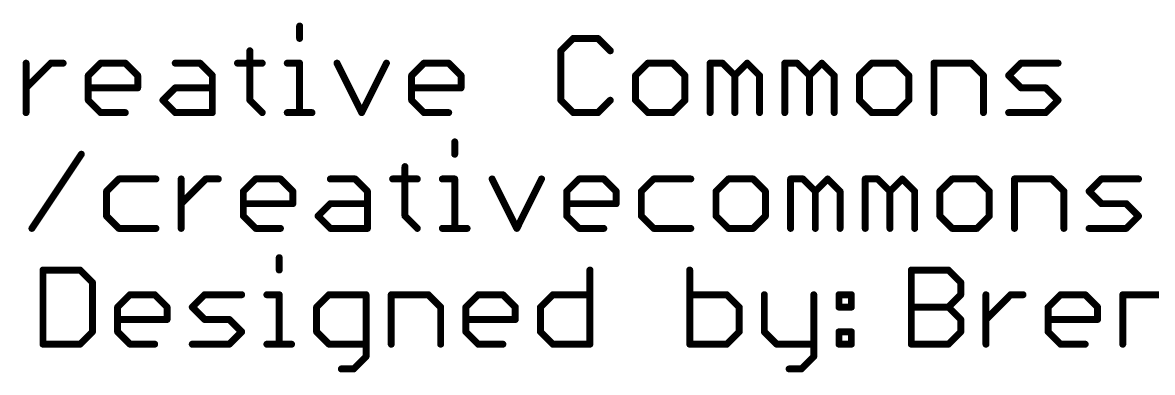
# Model space of a CAD drawing. Extents: x -44 to 63, y -10 to 34.
# Drawn here: x -12.31 to 12.48, y -10.32 to -2.65 of the extents above; entities that cross this region are included whole.
import ezdxf

# ---------------------------------------------------------------- set-up
doc = ezdxf.new("R2010")
doc.units = 0
doc.layers.add('51', color=53, linetype='CONTINUOUS')

msp = doc.modelspace()

# ---------------------------------------------------------------- linework, layer by layer
at = {"layer": '51', "const_width": 0.1524}
for points in [[(-6.2318, -2.7246), (-6.2318, -2.9958)], [(-0.2289, -2.9958), (-0.5, -3.267)], [(0.3135, -2.9958), (-0.2289, -2.9958)], [(0.5846, -3.267), (0.3135, -2.9958)], [(-7.3232, -3.267), (-7.3232, -4.3516)], [(-0.5, -3.267), (-0.5, -4.3516)], [(-12.233, -4.6228), (-12.233, -3.5381)], [(-12.233, -4.0805), (-11.6906, -3.5381)], [(-11.6906, -3.5381), (-11.4195, -3.5381)], [(-10.8687, -3.8093), (-10.5975, -3.5381)], [(-10.5975, -3.5381), (-10.0552, -3.5381)], [(-10.0552, -3.5381), (-9.784, -3.8093)], [(-8.9604, -3.5381), (-8.418, -3.5381)], [(-8.418, -3.5381), (-8.1469, -3.8093)], [(-7.5944, -3.5381), (-7.052, -3.5381)], [(-6.5029, -3.5381), (-6.2318, -3.5381)], [(-6.2318, -3.5381), (-6.2318, -4.6228)], [(-5.4115, -3.5381), (-4.8692, -4.6228)], [(-4.8692, -4.6228), (-4.3268, -3.5381)], [(-3.7743, -3.8093), (-3.5032, -3.5381)], [(-3.5032, -3.5381), (-2.9608, -3.5381)], [(-2.9608, -3.5381), (-2.6897, -3.8093)], [(1.4083, -3.5381), (1.1371, -3.8093)], [(1.9506, -3.5381), (1.4083, -3.5381)], [(2.2218, -3.8093), (1.9506, -3.5381)], [(2.7743, -4.6228), (2.7743, -3.5381)], [(2.7743, -3.5381), (3.0455, -3.5381)], [(3.0455, -3.5381), (3.3166, -3.8093)], [(3.3166, -3.8093), (3.5878, -3.5381)], [(3.5878, -3.5381), (3.859, -3.8093)], [(4.4115, -4.6228), (4.4115, -3.5381)], [(4.4115, -3.5381), (4.6826, -3.5381)], [(4.6826, -3.5381), (4.9538, -3.8093)], [(4.9538, -3.8093), (5.2249, -3.5381)], [(5.2249, -3.5381), (5.4961, -3.8093)], [(6.3198, -3.5381), (6.0486, -3.8093)], [(6.8621, -3.5381), (6.3198, -3.5381)], [(7.1333, -3.8093), (6.8621, -3.5381)], [(7.6858, -4.6228), (7.6858, -3.5381)], [(7.6858, -3.5381), (8.4993, -3.5381)], [(8.4993, -3.5381), (8.7704, -3.8093)], [(9.3229, -3.8093), (9.5941, -3.5381)], [(9.5941, -3.5381), (10.4076, -3.5381)], [(-10.8687, -4.3516), (-10.8687, -3.8093)], [(-9.784, -3.8093), (-9.784, -4.0805)], [(-8.1469, -3.8093), (-8.1469, -4.6228)], [(-3.7743, -4.3516), (-3.7743, -3.8093)], [(-2.6897, -3.8093), (-2.6897, -4.0805)], [(1.1371, -3.8093), (1.1371, -4.3516)], [(2.2218, -4.3516), (2.2218, -3.8093)], [(3.3166, -3.8093), (3.3166, -4.6228)], [(3.859, -3.8093), (3.859, -4.6228)], [(4.9538, -3.8093), (4.9538, -4.6228)], [(5.4961, -3.8093), (5.4961, -4.6228)], [(6.0486, -3.8093), (6.0486, -4.3516)], [(7.1333, -4.3516), (7.1333, -3.8093)], [(8.7704, -3.8093), (8.7704, -4.6228)], [(9.5941, -4.0805), (9.3229, -3.8093)], [(-9.784, -4.0805), (-10.8687, -4.0805)], [(-9.2315, -4.3516), (-8.9604, -4.0805)], [(-8.9604, -4.0805), (-8.1469, -4.0805)], [(-2.6897, -4.0805), (-3.7743, -4.0805)], [(10.1364, -4.0805), (9.5941, -4.0805)], [(10.4076, -4.3516), (10.1364, -4.0805)], [(-10.5975, -4.6228), (-10.8687, -4.3516)], [(-8.9604, -4.6228), (-9.2315, -4.3516)], [(-7.3232, -4.3516), (-7.052, -4.6228)], [(-3.5032, -4.6228), (-3.7743, -4.3516)], [(-0.5, -4.3516), (-0.2289, -4.6228)], [(0.3135, -4.6228), (0.5846, -4.3516)], [(1.1371, -4.3516), (1.4083, -4.6228)], [(1.9506, -4.6228), (2.2218, -4.3516)], [(6.0486, -4.3516), (6.3198, -4.6228)], [(6.8621, -4.6228), (7.1333, -4.3516)], [(10.1364, -4.6228), (10.4076, -4.3516)], [(-10.0552, -4.6228), (-10.5975, -4.6228)], [(-8.1469, -4.6228), (-8.9604, -4.6228)], [(-6.5029, -4.6228), (-5.9606, -4.6228)], [(-2.9608, -4.6228), (-3.5032, -4.6228)], [(-0.2289, -4.6228), (0.3135, -4.6228)], [(1.4083, -4.6228), (1.9506, -4.6228)], [(6.3198, -4.6228), (6.8621, -4.6228)], [(9.3229, -4.6228), (10.1364, -4.6228)], [(-2.829, -5.2646), (-2.829, -5.5358)], [(-12.1046, -7.1628), (-11.0199, -5.5358)], [(-3.9205, -5.807), (-3.9205, -6.8916)], [(-10.1962, -6.0781), (-10.4674, -6.3493)], [(-9.3827, -6.0781), (-10.1962, -6.0781)], [(-8.8303, -7.1628), (-8.8303, -6.0781)], [(-8.8303, -6.6205), (-8.2879, -6.0781)], [(-8.2879, -6.0781), (-8.0168, -6.0781)], [(-7.466, -6.3493), (-7.1948, -6.0781)], [(-7.1948, -6.0781), (-6.6525, -6.0781)], [(-6.6525, -6.0781), (-6.3813, -6.3493)], [(-5.5576, -6.0781), (-5.0153, -6.0781)], [(-5.0153, -6.0781), (-4.7441, -6.3493)], [(-4.1916, -6.0781), (-3.6493, -6.0781)], [(-3.1002, -6.0781), (-2.829, -6.0781)], [(-2.829, -6.0781), (-2.829, -7.1628)], [(-2.0088, -6.0781), (-1.4664, -7.1628)], [(-1.4664, -7.1628), (-0.9241, -6.0781)], [(-0.3716, -6.3493), (-0.1005, -6.0781)], [(-0.1005, -6.0781), (0.4419, -6.0781)], [(0.4419, -6.0781), (0.713, -6.3493)], [(1.5367, -6.0781), (1.2655, -6.3493)], [(2.3502, -6.0781), (1.5367, -6.0781)], [(3.1739, -6.0781), (2.9027, -6.3493)], [(3.7162, -6.0781), (3.1739, -6.0781)], [(3.9874, -6.3493), (3.7162, -6.0781)], [(4.5399, -7.1628), (4.5399, -6.0781)], [(4.5399, -6.0781), (4.811, -6.0781)], [(4.811, -6.0781), (5.0822, -6.3493)], [(5.0822, -6.3493), (5.3533, -6.0781)], [(5.3533, -6.0781), (5.6245, -6.3493)], [(6.177, -7.1628), (6.177, -6.0781)], [(6.177, -6.0781), (6.4482, -6.0781)], [(6.4482, -6.0781), (6.7193, -6.3493)], [(6.7193, -6.3493), (6.9905, -6.0781)], [(6.9905, -6.0781), (7.2617, -6.3493)], [(8.0853, -6.0781), (7.8142, -6.3493)], [(8.6277, -6.0781), (8.0853, -6.0781)], [(8.8988, -6.3493), (8.6277, -6.0781)], [(9.4513, -7.1628), (9.4513, -6.0781)], [(9.4513, -6.0781), (10.2648, -6.0781)], [(10.2648, -6.0781), (10.536, -6.3493)], [(11.0885, -6.3493), (11.3596, -6.0781)], [(11.3596, -6.0781), (12.1731, -6.0781)], [(-10.4674, -6.3493), (-10.4674, -6.8916)], [(-7.466, -6.8916), (-7.466, -6.3493)], [(-6.3813, -6.3493), (-6.3813, -6.6205)], [(-4.7441, -6.3493), (-4.7441, -7.1628)], [(-0.3716, -6.8916), (-0.3716, -6.3493)], [(0.713, -6.3493), (0.713, -6.6205)], [(1.2655, -6.3493), (1.2655, -6.8916)], [(2.9027, -6.3493), (2.9027, -6.8916)], [(3.9874, -6.8916), (3.9874, -6.3493)], [(5.0822, -6.3493), (5.0822, -7.1628)], [(5.6245, -6.3493), (5.6245, -7.1628)], [(6.7193, -6.3493), (6.7193, -7.1628)], [(7.2617, -6.3493), (7.2617, -7.1628)], [(7.8142, -6.3493), (7.8142, -6.8916)], [(8.8988, -6.8916), (8.8988, -6.3493)], [(10.536, -6.3493), (10.536, -7.1628)], [(11.3596, -6.6205), (11.0885, -6.3493)], [(-6.3813, -6.6205), (-7.466, -6.6205)], [(-5.8288, -6.8916), (-5.5576, -6.6205)], [(-5.5576, -6.6205), (-4.7441, -6.6205)], [(0.713, -6.6205), (-0.3716, -6.6205)], [(11.902, -6.6205), (11.3596, -6.6205)], [(12.1731, -6.8916), (11.902, -6.6205)], [(-10.4674, -6.8916), (-10.1962, -7.1628)], [(-7.1948, -7.1628), (-7.466, -6.8916)], [(-5.5576, -7.1628), (-5.8288, -6.8916)], [(-3.9205, -6.8916), (-3.6493, -7.1628)], [(-0.1005, -7.1628), (-0.3716, -6.8916)], [(1.2655, -6.8916), (1.5367, -7.1628)], [(2.9027, -6.8916), (3.1739, -7.1628)], [(3.7162, -7.1628), (3.9874, -6.8916)], [(7.8142, -6.8916), (8.0853, -7.1628)], [(8.6277, -7.1628), (8.8988, -6.8916)], [(11.902, -7.1628), (12.1731, -6.8916)], [(-10.1962, -7.1628), (-9.3827, -7.1628)], [(-6.6525, -7.1628), (-7.1948, -7.1628)], [(-4.7441, -7.1628), (-5.5576, -7.1628)], [(-3.1002, -7.1628), (-2.5579, -7.1628)], [(0.4419, -7.1628), (-0.1005, -7.1628)], [(1.5367, -7.1628), (2.3502, -7.1628)], [(3.1739, -7.1628), (3.7162, -7.1628)], [(8.0853, -7.1628), (8.6277, -7.1628)], [(11.0885, -7.1628), (11.902, -7.1628)], [(-6.6792, -7.8046), (-6.6792, -8.0758)], [(-11.8618, -8.0758), (-11.8618, -9.7028)], [(-11.0483, -8.0758), (-11.8618, -8.0758)], [(-10.7771, -8.347), (-11.0483, -8.0758)], [(0.1372, -8.0758), (0.1372, -9.7028)], [(2.3269, -8.0758), (2.3269, -9.7028)], [(7.1882, -9.7028), (7.1882, -8.0758)], [(7.1882, -8.0758), (8.0017, -8.0758)], [(8.0017, -8.0758), (8.2729, -8.347)], [(-10.7771, -9.4316), (-10.7771, -8.347)], [(8.2729, -8.347), (8.2729, -8.6181)], [(-10.2246, -8.8893), (-9.9535, -8.6181)], [(-9.9535, -8.6181), (-9.4112, -8.6181)], [(-9.4112, -8.6181), (-9.14, -8.8893)], [(-8.5875, -8.8893), (-8.3163, -8.6181)], [(-8.3163, -8.6181), (-7.5028, -8.6181)], [(-6.9503, -8.6181), (-6.6792, -8.6181)], [(-6.6792, -8.6181), (-6.6792, -9.7028)], [(-5.5877, -8.6181), (-5.8589, -8.8893)], [(-4.7742, -8.6181), (-5.5877, -8.6181)], [(-4.7742, -9.974), (-4.7742, -8.6181)], [(-4.2217, -9.7028), (-4.2217, -8.6181)], [(-4.2217, -8.6181), (-3.4082, -8.6181)], [(-3.4082, -8.6181), (-3.1371, -8.8893)], [(-2.5846, -8.8893), (-2.3134, -8.6181)], [(-2.3134, -8.6181), (-1.7711, -8.6181)], [(-1.7711, -8.6181), (-1.4999, -8.8893)], [(-0.9474, -8.8893), (-0.6763, -8.6181)], [(-0.6763, -8.6181), (0.1372, -8.6181)], [(3.1404, -8.6181), (2.3269, -8.6181)], [(3.4115, -8.8893), (3.1404, -8.6181)], [(3.964, -8.6181), (3.964, -9.4316)], [(5.0487, -8.6181), (5.0487, -9.974)], [(5.6012, -8.6181), (5.8724, -8.6181)], [(5.6012, -8.8893), (5.6012, -8.6181)], [(5.8724, -8.6181), (5.8724, -8.8893)], [(8.2729, -8.6181), (8.0017, -8.8893)], [(8.8254, -9.7028), (8.8254, -8.6181)], [(8.8254, -9.1605), (9.3677, -8.6181)], [(9.3677, -8.6181), (9.6388, -8.6181)], [(10.1897, -8.8893), (10.4608, -8.6181)], [(10.4608, -8.6181), (11.0031, -8.6181)], [(11.0031, -8.6181), (11.2743, -8.8893)], [(11.8268, -9.7028), (11.8268, -8.6181)], [(11.8268, -8.6181), (12.6403, -8.6181)], [(-10.2246, -9.4316), (-10.2246, -8.8893)], [(-9.14, -8.8893), (-9.14, -9.1605)], [(-8.3163, -9.1605), (-8.5875, -8.8893)], [(-5.8589, -8.8893), (-5.8589, -9.4316)], [(-3.1371, -8.8893), (-3.1371, -9.7028)], [(-2.5846, -9.4316), (-2.5846, -8.8893)], [(-1.4999, -8.8893), (-1.4999, -9.1605)], [(-0.9474, -9.4316), (-0.9474, -8.8893)], [(3.4115, -9.4316), (3.4115, -8.8893)], [(5.8724, -8.8893), (5.6012, -8.8893)], [(7.1882, -8.8893), (8.0017, -8.8893)], [(8.0017, -8.8893), (8.2729, -9.1605)], [(10.1897, -9.4316), (10.1897, -8.8893)], [(11.2743, -8.8893), (11.2743, -9.1605)], [(-9.14, -9.1605), (-10.2246, -9.1605)], [(-7.774, -9.1605), (-8.3163, -9.1605)], [(-7.5028, -9.4316), (-7.774, -9.1605)], [(-1.4999, -9.1605), (-2.5846, -9.1605)], [(8.2729, -9.1605), (8.2729, -9.4316)], [(11.2743, -9.1605), (10.1897, -9.1605)], [(-11.0483, -9.7028), (-10.7771, -9.4316)], [(-9.9535, -9.7028), (-10.2246, -9.4316)], [(-7.774, -9.7028), (-7.5028, -9.4316)], [(-5.8589, -9.4316), (-5.5877, -9.7028)], [(-2.3134, -9.7028), (-2.5846, -9.4316)], [(-0.6763, -9.7028), (-0.9474, -9.4316)], [(3.1404, -9.7028), (3.4115, -9.4316)], [(3.964, -9.4316), (4.2352, -9.7028)], [(5.6012, -9.4316), (5.8724, -9.4316)], [(5.6012, -9.7028), (5.6012, -9.4316)], [(5.8724, -9.4316), (5.8724, -9.7028)], [(8.2729, -9.4316), (8.0017, -9.7028)], [(10.4608, -9.7028), (10.1897, -9.4316)], [(-11.8618, -9.7028), (-11.0483, -9.7028)], [(-9.4112, -9.7028), (-9.9535, -9.7028)], [(-8.5875, -9.7028), (-7.774, -9.7028)], [(-6.9503, -9.7028), (-6.408, -9.7028)], [(-5.5877, -9.7028), (-4.7742, -9.7028)], [(-1.7711, -9.7028), (-2.3134, -9.7028)], [(0.1372, -9.7028), (-0.6763, -9.7028)], [(2.3269, -9.7028), (3.1404, -9.7028)], [(4.2352, -9.7028), (5.0487, -9.7028)], [(5.8724, -9.7028), (5.6012, -9.7028)], [(8.0017, -9.7028), (7.1882, -9.7028)], [(11.0031, -9.7028), (10.4608, -9.7028)], [(-5.0454, -10.2451), (-4.7742, -9.974)], [(5.0487, -9.974), (4.7775, -10.2451)], [(-5.3166, -10.2451), (-5.0454, -10.2451)], [(4.7775, -10.2451), (4.5064, -10.2451)]]:
    msp.add_lwpolyline(points, dxfattribs=at)
at = {"layer": '51', "const_width": 0.0762}
for points in [[(-6.1937, -2.7246, 1), (-6.2699, -2.7246)], [(-6.2699, -2.9958, 1), (-6.1937, -2.9958)], [(-0.2289, -2.9577, 1), (-0.2289, -3.0339)], [(-0.2019, -3.0228, 1), (-0.2558, -2.9689)], [(0.3404, -2.9689, 1), (0.2865, -3.0228)], [(0.3135, -3.0339, 1), (0.3135, -2.9577)], [(-7.2851, -3.267, 1), (-7.3613, -3.267)], [(-0.527, -3.24, 1), (-0.4731, -3.2939)], [(-0.4619, -3.267, 1), (-0.5381, -3.267)], [(0.5577, -3.2939, 1), (0.6116, -3.24)], [(-12.1949, -3.5381, 1), (-12.2711, -3.5381)], [(-11.6906, -3.5, 1), (-11.6906, -3.5762)], [(-11.6637, -3.5651, 1), (-11.7176, -3.5112)], [(-11.4195, -3.5762, 1), (-11.4195, -3.5)], [(-10.5975, -3.5, 1), (-10.5975, -3.5762)], [(-10.5706, -3.5651, 1), (-10.6245, -3.5112)], [(-10.0282, -3.5112, 1), (-10.0821, -3.5651)], [(-10.0552, -3.5762, 1), (-10.0552, -3.5)], [(-8.9604, -3.5, 1), (-8.9604, -3.5762)], [(-8.3911, -3.5112, 1), (-8.445, -3.5651)], [(-8.418, -3.5762, 1), (-8.418, -3.5)], [(-7.5944, -3.5, 1), (-7.5944, -3.5762)], [(-7.052, -3.5762, 1), (-7.052, -3.5)], [(-6.5029, -3.5, 1), (-6.5029, -3.5762)], [(-6.1937, -3.5381, 1), (-6.2699, -3.5381)], [(-6.2318, -3.5762, 1), (-6.2318, -3.5)], [(-5.3774, -3.5211, 1), (-5.4456, -3.5552)], [(-4.2928, -3.5552, 1), (-4.3609, -3.5211)], [(-3.5032, -3.5, 1), (-3.5032, -3.5762)], [(-3.4762, -3.5651, 1), (-3.5301, -3.5112)], [(-2.9339, -3.5112, 1), (-2.9878, -3.5651)], [(-2.9608, -3.5762, 1), (-2.9608, -3.5)], [(1.4083, -3.5, 1), (1.4083, -3.5762)], [(1.4352, -3.5651, 1), (1.3814, -3.5112)], [(1.9776, -3.5112, 1), (1.9237, -3.5651)], [(1.9506, -3.5762, 1), (1.9506, -3.5)], [(2.8124, -3.5381, 1), (2.7362, -3.5381)], [(2.7743, -3.5, 1), (2.7743, -3.5762)], [(3.0724, -3.5112, 1), (3.0185, -3.5651)], [(3.0455, -3.5762, 1), (3.0455, -3.5)], [(3.6147, -3.5112, 1), (3.5608, -3.5651)], [(3.6147, -3.5651, 1), (3.5608, -3.5112)], [(4.4496, -3.5381, 1), (4.3734, -3.5381)], [(4.4115, -3.5, 1), (4.4115, -3.5762)], [(4.7096, -3.5112, 1), (4.6557, -3.5651)], [(4.6826, -3.5762, 1), (4.6826, -3.5)], [(5.2519, -3.5112, 1), (5.198, -3.5651)], [(5.2519, -3.5651, 1), (5.198, -3.5112)], [(6.3198, -3.5, 1), (6.3198, -3.5762)], [(6.3467, -3.5651, 1), (6.2928, -3.5112)], [(6.889, -3.5112, 1), (6.8352, -3.5651)], [(6.8621, -3.5762, 1), (6.8621, -3.5)], [(7.7239, -3.5381, 1), (7.6477, -3.5381)], [(7.6858, -3.5, 1), (7.6858, -3.5762)], [(8.5262, -3.5112, 1), (8.4723, -3.5651)], [(8.4993, -3.5762, 1), (8.4993, -3.5)], [(9.5941, -3.5, 1), (9.5941, -3.5762)], [(9.621, -3.5651, 1), (9.5671, -3.5112)], [(10.4076, -3.5762, 1), (10.4076, -3.5)], [(-10.8306, -3.8093, 1), (-10.9068, -3.8093)], [(-10.8956, -3.7824, 1), (-10.8417, -3.8362)], [(-9.7459, -3.8093, 1), (-9.8221, -3.8093)], [(-9.811, -3.8362, 1), (-9.7571, -3.7824)], [(-8.1088, -3.8093, 1), (-8.185, -3.8093)], [(-8.1738, -3.8362, 1), (-8.1199, -3.7824)], [(-3.7362, -3.8093, 1), (-3.8124, -3.8093)], [(-3.8013, -3.7824, 1), (-3.7474, -3.8362)], [(-2.6516, -3.8093, 1), (-2.7278, -3.8093)], [(-2.7166, -3.8362, 1), (-2.6627, -3.7824)], [(1.1752, -3.8093, 1), (1.099, -3.8093)], [(1.1102, -3.7824, 1), (1.1641, -3.8362)], [(2.2599, -3.8093, 1), (2.1837, -3.8093)], [(2.1949, -3.8362, 1), (2.2487, -3.7824)], [(3.3547, -3.8093, 1), (3.2785, -3.8093)], [(3.2897, -3.7824, 1), (3.3436, -3.8362)], [(3.2897, -3.8362, 1), (3.3436, -3.7824)], [(3.8971, -3.8093, 1), (3.8209, -3.8093)], [(3.832, -3.8362, 1), (3.8859, -3.7824)], [(4.9919, -3.8093, 1), (4.9157, -3.8093)], [(4.9268, -3.7824, 1), (4.9807, -3.8362)], [(4.9268, -3.8362, 1), (4.9807, -3.7824)], [(5.5342, -3.8093, 1), (5.458, -3.8093)], [(5.4692, -3.8362, 1), (5.5231, -3.7824)], [(6.0867, -3.8093, 1), (6.0105, -3.8093)], [(6.0217, -3.7824, 1), (6.0755, -3.8362)], [(7.1714, -3.8093, 1), (7.0952, -3.8093)], [(7.1063, -3.8362, 1), (7.1602, -3.7824)], [(8.8085, -3.8093, 1), (8.7323, -3.8093)], [(8.7435, -3.8362, 1), (8.7974, -3.7824)], [(9.3499, -3.7824, 1), (9.296, -3.8362)], [(9.296, -3.7824, 1), (9.3499, -3.8362)], [(-12.2599, -4.0535, 1), (-12.206, -4.1074)], [(-10.8687, -4.0424, 1), (-10.8687, -4.1186)], [(-9.8221, -4.0805, 1), (-9.7459, -4.0805)], [(-9.784, -4.1186, 1), (-9.784, -4.0424)], [(-8.9604, -4.0424, 1), (-8.9604, -4.1186)], [(-8.9334, -4.1074, 1), (-8.9873, -4.0535)], [(-8.1469, -4.1186, 1), (-8.1469, -4.0424)], [(-3.7743, -4.0424, 1), (-3.7743, -4.1186)], [(-2.7278, -4.0805, 1), (-2.6516, -4.0805)], [(-2.6897, -4.1186, 1), (-2.6897, -4.0424)], [(9.5941, -4.0424, 1), (9.5941, -4.1186)], [(9.5671, -4.1074, 1), (9.621, -4.0535)], [(10.1634, -4.0535, 1), (10.1095, -4.1074)], [(10.1364, -4.1186, 1), (10.1364, -4.0424)], [(-10.8417, -4.3247, 1), (-10.8956, -4.3786)], [(-10.9068, -4.3516, 1), (-10.8306, -4.3516)], [(-9.2046, -4.3247, 1), (-9.2585, -4.3786)], [(-9.2585, -4.3247, 1), (-9.2046, -4.3786)], [(-7.2963, -4.3247, 1), (-7.3501, -4.3786)], [(-7.3613, -4.3516, 1), (-7.2851, -4.3516)], [(-3.7474, -4.3247, 1), (-3.8013, -4.3786)], [(-3.8124, -4.3516, 1), (-3.7362, -4.3516)], [(-0.4731, -4.3247, 1), (-0.527, -4.3786)], [(-0.5381, -4.3516, 1), (-0.4619, -4.3516)], [(0.6116, -4.3786, 1), (0.5577, -4.3247)], [(1.1641, -4.3247, 1), (1.1102, -4.3786)], [(1.099, -4.3516, 1), (1.1752, -4.3516)], [(2.1837, -4.3516, 1), (2.2599, -4.3516)], [(2.2487, -4.3786, 1), (2.1949, -4.3247)], [(6.0755, -4.3247, 1), (6.0217, -4.3786)], [(6.0105, -4.3516, 1), (6.0867, -4.3516)], [(7.0952, -4.3516, 1), (7.1714, -4.3516)], [(7.1602, -4.3786, 1), (7.1063, -4.3247)], [(10.4345, -4.3786, 1), (10.3806, -4.3247)], [(10.3806, -4.3786, 1), (10.4345, -4.3247)], [(-12.2711, -4.6228, 1), (-12.1949, -4.6228)], [(-10.5975, -4.5847, 1), (-10.5975, -4.6609)], [(-10.6245, -4.6497, 1), (-10.5706, -4.5959)], [(-10.0552, -4.6609, 1), (-10.0552, -4.5847)], [(-8.9604, -4.5847, 1), (-8.9604, -4.6609)], [(-8.9873, -4.6497, 1), (-8.9334, -4.5959)], [(-8.185, -4.6228, 1), (-8.1088, -4.6228)], [(-8.1469, -4.6609, 1), (-8.1469, -4.5847)], [(-7.079, -4.6497, 1), (-7.0251, -4.5959)], [(-6.5029, -4.5847, 1), (-6.5029, -4.6609)], [(-6.2699, -4.6228, 1), (-6.1937, -4.6228)], [(-5.9606, -4.6609, 1), (-5.9606, -4.5847)], [(-4.9032, -4.6058, 1), (-4.8351, -4.6398)], [(-4.9032, -4.6398, 1), (-4.8351, -4.6058)], [(-3.5032, -4.5847, 1), (-3.5032, -4.6609)], [(-3.5301, -4.6497, 1), (-3.4762, -4.5959)], [(-2.9608, -4.6609, 1), (-2.9608, -4.5847)], [(-0.2289, -4.5847, 1), (-0.2289, -4.6609)], [(-0.2558, -4.6497, 1), (-0.2019, -4.5959)], [(0.2865, -4.5959, 1), (0.3404, -4.6497)], [(0.3135, -4.6609, 1), (0.3135, -4.5847)], [(1.4083, -4.5847, 1), (1.4083, -4.6609)], [(1.3814, -4.6497, 1), (1.4352, -4.5959)], [(1.9237, -4.5959, 1), (1.9776, -4.6497)], [(1.9506, -4.6609, 1), (1.9506, -4.5847)], [(2.7362, -4.6228, 1), (2.8124, -4.6228)], [(3.2785, -4.6228, 1), (3.3547, -4.6228)], [(3.8209, -4.6228, 1), (3.8971, -4.6228)], [(4.3734, -4.6228, 1), (4.4496, -4.6228)], [(4.9157, -4.6228, 1), (4.9919, -4.6228)], [(5.458, -4.6228, 1), (5.5342, -4.6228)], [(6.3198, -4.5847, 1), (6.3198, -4.6609)], [(6.2928, -4.6497, 1), (6.3467, -4.5959)], [(6.8352, -4.5959, 1), (6.889, -4.6497)], [(6.8621, -4.6609, 1), (6.8621, -4.5847)], [(7.6477, -4.6228, 1), (7.7239, -4.6228)], [(8.7323, -4.6228, 1), (8.8085, -4.6228)], [(9.3229, -4.5847, 1), (9.3229, -4.6609)], [(10.1095, -4.5959, 1), (10.1634, -4.6497)], [(10.1364, -4.6609, 1), (10.1364, -4.5847)], [(-2.7909, -5.2646, 1), (-2.8671, -5.2646)], [(-10.9882, -5.5569, 1), (-11.0516, -5.5147)], [(-2.8671, -5.5358, 1), (-2.7909, -5.5358)], [(-3.8824, -5.807, 1), (-3.9586, -5.807)], [(-10.1962, -6.04, 1), (-10.1962, -6.1162)], [(-10.1693, -6.1051, 1), (-10.2232, -6.0512)], [(-9.3827, -6.1162, 1), (-9.3827, -6.04)], [(-8.7922, -6.0781, 1), (-8.8684, -6.0781)], [(-8.2879, -6.04, 1), (-8.2879, -6.1162)], [(-8.261, -6.1051, 1), (-8.3149, -6.0512)], [(-8.0168, -6.1162, 1), (-8.0168, -6.04)], [(-7.1948, -6.04, 1), (-7.1948, -6.1162)], [(-7.1679, -6.1051, 1), (-7.2217, -6.0512)], [(-6.6255, -6.0512, 1), (-6.6794, -6.1051)], [(-6.6525, -6.1162, 1), (-6.6525, -6.04)], [(-5.5576, -6.04, 1), (-5.5576, -6.1162)], [(-4.9884, -6.0512, 1), (-5.0422, -6.1051)], [(-5.0153, -6.1162, 1), (-5.0153, -6.04)], [(-4.1916, -6.04, 1), (-4.1916, -6.1162)], [(-3.6493, -6.1162, 1), (-3.6493, -6.04)], [(-3.1002, -6.04, 1), (-3.1002, -6.1162)], [(-2.7909, -6.0781, 1), (-2.8671, -6.0781)], [(-2.829, -6.1162, 1), (-2.829, -6.04)], [(-1.9747, -6.0611, 1), (-2.0428, -6.0952)], [(-0.89, -6.0952, 1), (-0.9582, -6.0611)], [(-0.1005, -6.04, 1), (-0.1005, -6.1162)], [(-0.0735, -6.1051, 1), (-0.1274, -6.0512)], [(0.4688, -6.0512, 1), (0.4149, -6.1051)], [(0.4419, -6.1162, 1), (0.4419, -6.04)], [(1.5367, -6.04, 1), (1.5367, -6.1162)], [(1.5636, -6.1051, 1), (1.5098, -6.0512)], [(2.3502, -6.1162, 1), (2.3502, -6.04)], [(3.1739, -6.04, 1), (3.1739, -6.1162)], [(3.2008, -6.1051, 1), (3.1469, -6.0512)], [(3.7431, -6.0512, 1), (3.6893, -6.1051)], [(3.7162, -6.1162, 1), (3.7162, -6.04)], [(4.578, -6.0781, 1), (4.5018, -6.0781)], [(4.5399, -6.04, 1), (4.5399, -6.1162)], [(4.838, -6.0512, 1), (4.7841, -6.1051)], [(4.811, -6.1162, 1), (4.811, -6.04)], [(5.3803, -6.0512, 1), (5.3264, -6.1051)], [(5.3803, -6.1051, 1), (5.3264, -6.0512)], [(6.2151, -6.0781, 1), (6.1389, -6.0781)], [(6.177, -6.04, 1), (6.177, -6.1162)], [(6.4751, -6.0512, 1), (6.4212, -6.1051)], [(6.4482, -6.1162, 1), (6.4482, -6.04)], [(7.0174, -6.0512, 1), (6.9636, -6.1051)], [(7.0174, -6.1051, 1), (6.9636, -6.0512)], [(8.0853, -6.04, 1), (8.0853, -6.1162)], [(8.1123, -6.1051, 1), (8.0584, -6.0512)], [(8.6546, -6.0512, 1), (8.6007, -6.1051)], [(8.6277, -6.1162, 1), (8.6277, -6.04)], [(9.4894, -6.0781, 1), (9.4132, -6.0781)], [(9.4513, -6.04, 1), (9.4513, -6.1162)], [(10.2918, -6.0512, 1), (10.2379, -6.1051)], [(10.2648, -6.1162, 1), (10.2648, -6.04)], [(11.3596, -6.04, 1), (11.3596, -6.1162)], [(11.3866, -6.1051, 1), (11.3327, -6.0512)], [(12.1731, -6.1162, 1), (12.1731, -6.04)], [(-10.4293, -6.3493, 1), (-10.5055, -6.3493)], [(-10.4944, -6.3224, 1), (-10.4405, -6.3762)], [(-7.4279, -6.3493, 1), (-7.5041, -6.3493)], [(-7.4929, -6.3224, 1), (-7.439, -6.3762)], [(-6.3432, -6.3493, 1), (-6.4194, -6.3493)], [(-6.4082, -6.3762, 1), (-6.3544, -6.3224)], [(-4.706, -6.3493, 1), (-4.7822, -6.3493)], [(-4.7711, -6.3762, 1), (-4.7172, -6.3224)], [(-0.3335, -6.3493, 1), (-0.4097, -6.3493)], [(-0.3986, -6.3224, 1), (-0.3447, -6.3762)], [(0.7511, -6.3493, 1), (0.6749, -6.3493)], [(0.6861, -6.3762, 1), (0.74, -6.3224)], [(1.3036, -6.3493, 1), (1.2274, -6.3493)], [(1.2386, -6.3224, 1), (1.2925, -6.3762)], [(2.9408, -6.3493, 1), (2.8646, -6.3493)], [(2.8758, -6.3224, 1), (2.9296, -6.3762)], [(4.0255, -6.3493, 1), (3.9493, -6.3493)], [(3.9604, -6.3762, 1), (4.0143, -6.3224)], [(5.1203, -6.3493, 1), (5.0441, -6.3493)], [(5.0552, -6.3224, 1), (5.1091, -6.3762)], [(5.0552, -6.3762, 1), (5.1091, -6.3224)], [(5.6626, -6.3493, 1), (5.5864, -6.3493)], [(5.5976, -6.3762, 1), (5.6515, -6.3224)], [(6.7574, -6.3493, 1), (6.6812, -6.3493)], [(6.6924, -6.3224, 1), (6.7463, -6.3762)], [(6.6924, -6.3762, 1), (6.7463, -6.3224)], [(7.2998, -6.3493, 1), (7.2236, -6.3493)], [(7.2347, -6.3762, 1), (7.2886, -6.3224)], [(7.8523, -6.3493, 1), (7.7761, -6.3493)], [(7.7872, -6.3224, 1), (7.8411, -6.3762)], [(8.9369, -6.3493, 1), (8.8607, -6.3493)], [(8.8719, -6.3762, 1), (8.9258, -6.3224)], [(10.5741, -6.3493, 1), (10.4979, -6.3493)], [(10.509, -6.3762, 1), (10.5629, -6.3224)], [(11.1154, -6.3224, 1), (11.0615, -6.3762)], [(11.0615, -6.3224, 1), (11.1154, -6.3762)], [(-8.8572, -6.5935, 1), (-8.8033, -6.6474)], [(-7.466, -6.5824, 1), (-7.466, -6.6586)], [(-6.4194, -6.6205, 1), (-6.3432, -6.6205)], [(-6.3813, -6.6586, 1), (-6.3813, -6.5824)], [(-5.5576, -6.5824, 1), (-5.5576, -6.6586)], [(-5.5307, -6.6474, 1), (-5.5846, -6.5935)], [(-4.7441, -6.6586, 1), (-4.7441, -6.5824)], [(-0.3716, -6.5824, 1), (-0.3716, -6.6586)], [(0.6749, -6.6205, 1), (0.7511, -6.6205)], [(0.713, -6.6586, 1), (0.713, -6.5824)], [(11.3596, -6.5824, 1), (11.3596, -6.6586)], [(11.3327, -6.6474, 1), (11.3866, -6.5935)], [(11.9289, -6.5935, 1), (11.875, -6.6474)], [(11.902, -6.6586, 1), (11.902, -6.5824)], [(-10.4405, -6.8647, 1), (-10.4944, -6.9186)], [(-10.5055, -6.8916, 1), (-10.4293, -6.8916)], [(-7.439, -6.8647, 1), (-7.4929, -6.9186)], [(-7.5041, -6.8916, 1), (-7.4279, -6.8916)], [(-5.8019, -6.8647, 1), (-5.8557, -6.9186)], [(-5.8557, -6.8647, 1), (-5.8019, -6.9186)], [(-3.8935, -6.8647, 1), (-3.9474, -6.9186)], [(-3.9586, -6.8916, 1), (-3.8824, -6.8916)], [(-0.3447, -6.8647, 1), (-0.3986, -6.9186)], [(-0.4097, -6.8916, 1), (-0.3335, -6.8916)], [(1.2925, -6.8647, 1), (1.2386, -6.9186)], [(1.2274, -6.8916, 1), (1.3036, -6.8916)], [(2.9296, -6.8647, 1), (2.8758, -6.9186)], [(2.8646, -6.8916, 1), (2.9408, -6.8916)], [(3.9493, -6.8916, 1), (4.0255, -6.8916)], [(4.0143, -6.9186, 1), (3.9604, -6.8647)], [(7.8411, -6.8647, 1), (7.7872, -6.9186)], [(7.7761, -6.8916, 1), (7.8523, -6.8916)], [(8.8607, -6.8916, 1), (8.9369, -6.8916)], [(8.9258, -6.9186, 1), (8.8719, -6.8647)], [(12.2001, -6.9186, 1), (12.1462, -6.8647)], [(12.1462, -6.9186, 1), (12.2001, -6.8647)], [(-12.1363, -7.1417, 1), (-12.0729, -7.1839)], [(-10.1962, -7.1247, 1), (-10.1962, -7.2009)], [(-10.2232, -7.1897, 1), (-10.1693, -7.1359)], [(-9.3827, -7.2009, 1), (-9.3827, -7.1247)], [(-8.8684, -7.1628, 1), (-8.7922, -7.1628)], [(-7.1948, -7.1247, 1), (-7.1948, -7.2009)], [(-7.2217, -7.1897, 1), (-7.1679, -7.1359)], [(-6.6525, -7.2009, 1), (-6.6525, -7.1247)], [(-5.5576, -7.1247, 1), (-5.5576, -7.2009)], [(-5.5846, -7.1897, 1), (-5.5307, -7.1359)], [(-4.7822, -7.1628, 1), (-4.706, -7.1628)], [(-4.7441, -7.2009, 1), (-4.7441, -7.1247)], [(-3.6763, -7.1897, 1), (-3.6224, -7.1359)], [(-3.1002, -7.1247, 1), (-3.1002, -7.2009)], [(-2.8671, -7.1628, 1), (-2.7909, -7.1628)], [(-2.5579, -7.2009, 1), (-2.5579, -7.1247)], [(-1.5005, -7.1458, 1), (-1.4324, -7.1798)], [(-1.5005, -7.1798, 1), (-1.4324, -7.1458)], [(-0.1005, -7.1247, 1), (-0.1005, -7.2009)], [(-0.1274, -7.1897, 1), (-0.0735, -7.1359)], [(0.4419, -7.2009, 1), (0.4419, -7.1247)], [(1.5367, -7.1247, 1), (1.5367, -7.2009)], [(1.5098, -7.1897, 1), (1.5636, -7.1359)], [(2.3502, -7.2009, 1), (2.3502, -7.1247)], [(3.1739, -7.1247, 1), (3.1739, -7.2009)], [(3.1469, -7.1897, 1), (3.2008, -7.1359)], [(3.6893, -7.1359, 1), (3.7431, -7.1897)], [(3.7162, -7.2009, 1), (3.7162, -7.1247)], [(4.5018, -7.1628, 1), (4.578, -7.1628)], [(5.0441, -7.1628, 1), (5.1203, -7.1628)], [(5.5864, -7.1628, 1), (5.6626, -7.1628)], [(6.1389, -7.1628, 1), (6.2151, -7.1628)], [(6.6812, -7.1628, 1), (6.7574, -7.1628)], [(7.2236, -7.1628, 1), (7.2998, -7.1628)], [(8.0853, -7.1247, 1), (8.0853, -7.2009)], [(8.0584, -7.1897, 1), (8.1123, -7.1359)], [(8.6007, -7.1359, 1), (8.6546, -7.1897)], [(8.6277, -7.2009, 1), (8.6277, -7.1247)], [(9.4132, -7.1628, 1), (9.4894, -7.1628)], [(10.4979, -7.1628, 1), (10.5741, -7.1628)], [(11.0885, -7.1247, 1), (11.0885, -7.2009)], [(11.875, -7.1359, 1), (11.9289, -7.1897)], [(11.902, -7.2009, 1), (11.902, -7.1247)], [(-6.6411, -7.8046, 1), (-6.7173, -7.8046)], [(-11.8237, -8.0758, 1), (-11.8999, -8.0758)], [(-11.8618, -8.0377, 1), (-11.8618, -8.1139)], [(-11.0214, -8.0489, 1), (-11.0752, -8.1028)], [(-11.0483, -8.1139, 1), (-11.0483, -8.0377)], [(-6.7173, -8.0758, 1), (-6.6411, -8.0758)], [(0.1753, -8.0758, 1), (0.0991, -8.0758)], [(2.365, -8.0758, 1), (2.2888, -8.0758)], [(7.2263, -8.0758, 1), (7.1501, -8.0758)], [(7.1882, -8.0377, 1), (7.1882, -8.1139)], [(8.0286, -8.0489, 1), (7.9748, -8.1028)], [(8.0017, -8.1139, 1), (8.0017, -8.0377)], [(-10.739, -8.347, 1), (-10.8152, -8.347)], [(-10.8041, -8.3739, 1), (-10.7502, -8.32)], [(8.311, -8.347, 1), (8.2348, -8.347)], [(8.2459, -8.3739, 1), (8.2998, -8.32)], [(-9.9535, -8.58, 1), (-9.9535, -8.6562)], [(-9.9265, -8.6451, 1), (-9.9804, -8.5912)], [(-9.3842, -8.5912, 1), (-9.4381, -8.6451)], [(-9.4112, -8.6562, 1), (-9.4112, -8.58)], [(-8.3163, -8.58, 1), (-8.3163, -8.6562)], [(-8.2894, -8.6451, 1), (-8.3433, -8.5912)], [(-7.5028, -8.6562, 1), (-7.5028, -8.58)], [(-6.9503, -8.58, 1), (-6.9503, -8.6562)], [(-6.6411, -8.6181, 1), (-6.7173, -8.6181)], [(-6.6792, -8.6562, 1), (-6.6792, -8.58)], [(-5.5877, -8.58, 1), (-5.5877, -8.6562)], [(-5.5608, -8.6451, 1), (-5.6147, -8.5912)], [(-4.7361, -8.6181, 1), (-4.8123, -8.6181)], [(-4.7742, -8.6562, 1), (-4.7742, -8.58)], [(-4.1836, -8.6181, 1), (-4.2598, -8.6181)], [(-4.2217, -8.58, 1), (-4.2217, -8.6562)], [(-3.3813, -8.5912, 1), (-3.4352, -8.6451)], [(-3.4082, -8.6562, 1), (-3.4082, -8.58)], [(-2.3134, -8.58, 1), (-2.3134, -8.6562)], [(-2.2865, -8.6451, 1), (-2.3404, -8.5912)], [(-1.7441, -8.5912, 1), (-1.798, -8.6451)], [(-1.7711, -8.6562, 1), (-1.7711, -8.58)], [(-0.6763, -8.58, 1), (-0.6763, -8.6562)], [(-0.6493, -8.6451, 1), (-0.7032, -8.5912)], [(0.1372, -8.6562, 1), (0.1372, -8.58)], [(2.3269, -8.58, 1), (2.3269, -8.6562)], [(3.1673, -8.5912, 1), (3.1134, -8.6451)], [(3.1404, -8.6562, 1), (3.1404, -8.58)], [(4.0021, -8.6181, 1), (3.9259, -8.6181)], [(5.0868, -8.6181, 1), (5.0106, -8.6181)], [(5.6012, -8.58, 1), (5.6012, -8.6562)], [(5.6393, -8.6181, 1), (5.5631, -8.6181)], [(5.9105, -8.6181, 1), (5.8343, -8.6181)], [(5.8724, -8.6562, 1), (5.8724, -8.58)], [(8.2348, -8.6181, 1), (8.311, -8.6181)], [(8.2998, -8.6451, 1), (8.2459, -8.5912)], [(8.8635, -8.6181, 1), (8.7873, -8.6181)], [(9.3677, -8.58, 1), (9.3677, -8.6562)], [(9.3946, -8.6451, 1), (9.3407, -8.5912)], [(9.6388, -8.6562, 1), (9.6388, -8.58)], [(10.4608, -8.58, 1), (10.4608, -8.6562)], [(10.4878, -8.6451, 1), (10.4339, -8.5912)], [(11.0301, -8.5912, 1), (10.9762, -8.6451)], [(11.0031, -8.6562, 1), (11.0031, -8.58)], [(11.8649, -8.6181, 1), (11.7887, -8.6181)], [(11.8268, -8.58, 1), (11.8268, -8.6562)], [(-10.1865, -8.8893, 1), (-10.2627, -8.8893)], [(-10.2516, -8.8624, 1), (-10.1977, -8.9162)], [(-9.1019, -8.8893, 1), (-9.1781, -8.8893)], [(-9.1669, -8.9162, 1), (-9.113, -8.8624)], [(-8.5605, -8.8624, 1), (-8.6144, -8.9162)], [(-8.6144, -8.8624, 1), (-8.5605, -8.9162)], [(-5.8208, -8.8893, 1), (-5.897, -8.8893)], [(-5.8858, -8.8624, 1), (-5.832, -8.9162)], [(-3.099, -8.8893, 1), (-3.1752, -8.8893)], [(-3.164, -8.9162, 1), (-3.1101, -8.8624)], [(-2.5465, -8.8893, 1), (-2.6227, -8.8893)], [(-2.6115, -8.8624, 1), (-2.5576, -8.9162)], [(-1.4618, -8.8893, 1), (-1.538, -8.8893)], [(-1.5269, -8.9162, 1), (-1.473, -8.8624)], [(-0.9093, -8.8893, 1), (-0.9855, -8.8893)], [(-0.9744, -8.8624, 1), (-0.9205, -8.9162)], [(3.4496, -8.8893, 1), (3.3734, -8.8893)], [(3.3846, -8.9162, 1), (3.4385, -8.8624)], [(5.6012, -8.8512, 1), (5.6012, -8.9274)], [(5.5631, -8.8893, 1), (5.6393, -8.8893)], [(5.8343, -8.8893, 1), (5.9105, -8.8893)], [(5.8724, -8.9274, 1), (5.8724, -8.8512)], [(7.1882, -8.8512, 1), (7.1882, -8.9274)], [(8.0286, -8.8624, 1), (7.9748, -8.9162)], [(7.9748, -8.8624, 1), (8.0286, -8.9162)], [(8.0017, -8.9274, 1), (8.0017, -8.8512)], [(10.2278, -8.8893, 1), (10.1516, -8.8893)], [(10.1627, -8.8624, 1), (10.2166, -8.9162)], [(11.3124, -8.8893, 1), (11.2362, -8.8893)], [(11.2474, -8.9162, 1), (11.3013, -8.8624)], [(-10.2246, -9.1224, 1), (-10.2246, -9.1986)], [(-9.1781, -9.1605, 1), (-9.1019, -9.1605)], [(-9.14, -9.1986, 1), (-9.14, -9.1224)], [(-8.3163, -9.1224, 1), (-8.3163, -9.1986)], [(-8.3433, -9.1874, 1), (-8.2894, -9.1335)], [(-7.7471, -9.1335, 1), (-7.8009, -9.1874)], [(-7.774, -9.1986, 1), (-7.774, -9.1224)], [(-2.5846, -9.1224, 1), (-2.5846, -9.1986)], [(-1.538, -9.1605, 1), (-1.4618, -9.1605)], [(-1.4999, -9.1986, 1), (-1.4999, -9.1224)], [(8.311, -9.1605, 1), (8.2348, -9.1605)], [(8.2459, -9.1874, 1), (8.2998, -9.1335)], [(8.7984, -9.1335, 1), (8.8523, -9.1874)], [(10.1897, -9.1224, 1), (10.1897, -9.1986)], [(11.2362, -9.1605, 1), (11.3124, -9.1605)], [(11.2743, -9.1986, 1), (11.2743, -9.1224)], [(-10.8152, -9.4316, 1), (-10.739, -9.4316)], [(-10.7502, -9.4586, 1), (-10.8041, -9.4047)], [(-10.1977, -9.4047, 1), (-10.2516, -9.4586)], [(-10.2627, -9.4316, 1), (-10.1865, -9.4316)], [(-7.4759, -9.4586, 1), (-7.5298, -9.4047)], [(-7.5298, -9.4586, 1), (-7.4759, -9.4047)], [(-5.832, -9.4047, 1), (-5.8858, -9.4586)], [(-5.897, -9.4316, 1), (-5.8208, -9.4316)], [(-2.5576, -9.4047, 1), (-2.6115, -9.4586)], [(-2.6227, -9.4316, 1), (-2.5465, -9.4316)], [(-0.9205, -9.4047, 1), (-0.9744, -9.4586)], [(-0.9855, -9.4316, 1), (-0.9093, -9.4316)], [(3.3734, -9.4316, 1), (3.4496, -9.4316)], [(3.4385, -9.4586, 1), (3.3846, -9.4047)], [(3.991, -9.4047, 1), (3.9371, -9.4586)], [(3.9259, -9.4316, 1), (4.0021, -9.4316)], [(5.6012, -9.3935, 1), (5.6012, -9.4697)], [(5.6393, -9.4316, 1), (5.5631, -9.4316)], [(5.9105, -9.4316, 1), (5.8343, -9.4316)], [(5.8724, -9.4697, 1), (5.8724, -9.3935)], [(8.2348, -9.4316, 1), (8.311, -9.4316)], [(8.2998, -9.4586, 1), (8.2459, -9.4047)], [(10.2166, -9.4047, 1), (10.1627, -9.4586)], [(10.1516, -9.4316, 1), (10.2278, -9.4316)], [(-11.8618, -9.6647, 1), (-11.8618, -9.7409)], [(-11.8999, -9.7028, 1), (-11.8237, -9.7028)], [(-11.0752, -9.6759, 1), (-11.0214, -9.7297)], [(-11.0483, -9.7409, 1), (-11.0483, -9.6647)], [(-9.9535, -9.6647, 1), (-9.9535, -9.7409)], [(-9.9804, -9.7297, 1), (-9.9265, -9.6759)], [(-9.4112, -9.7409, 1), (-9.4112, -9.6647)], [(-8.5875, -9.6647, 1), (-8.5875, -9.7409)], [(-7.8009, -9.6759, 1), (-7.7471, -9.7297)], [(-7.774, -9.7409, 1), (-7.774, -9.6647)], [(-6.9503, -9.6647, 1), (-6.9503, -9.7409)], [(-6.7173, -9.7028, 1), (-6.6411, -9.7028)], [(-6.408, -9.7409, 1), (-6.408, -9.6647)], [(-5.5877, -9.6647, 1), (-5.5877, -9.7409)], [(-5.6147, -9.7297, 1), (-5.5608, -9.6759)], [(-4.7742, -9.7409, 1), (-4.7742, -9.6647)], [(-4.2598, -9.7028, 1), (-4.1836, -9.7028)], [(-3.1752, -9.7028, 1), (-3.099, -9.7028)], [(-2.3134, -9.6647, 1), (-2.3134, -9.7409)], [(-2.3404, -9.7297, 1), (-2.2865, -9.6759)], [(-1.7711, -9.7409, 1), (-1.7711, -9.6647)], [(-0.6763, -9.6647, 1), (-0.6763, -9.7409)], [(-0.7032, -9.7297, 1), (-0.6493, -9.6759)], [(0.0991, -9.7028, 1), (0.1753, -9.7028)], [(0.1372, -9.7409, 1), (0.1372, -9.6647)], [(2.3269, -9.6647, 1), (2.3269, -9.7409)], [(2.2888, -9.7028, 1), (2.365, -9.7028)], [(3.1134, -9.6759, 1), (3.1673, -9.7297)], [(3.1404, -9.7409, 1), (3.1404, -9.6647)], [(4.2352, -9.6647, 1), (4.2352, -9.7409)], [(4.2083, -9.7297, 1), (4.2621, -9.6759)], [(5.0487, -9.7409, 1), (5.0487, -9.6647)], [(5.6012, -9.6647, 1), (5.6012, -9.7409)], [(5.5631, -9.7028, 1), (5.6393, -9.7028)], [(5.8343, -9.7028, 1), (5.9105, -9.7028)], [(5.8724, -9.7409, 1), (5.8724, -9.6647)], [(7.1882, -9.6647, 1), (7.1882, -9.7409)], [(7.1501, -9.7028, 1), (7.2263, -9.7028)], [(7.9748, -9.6759, 1), (8.0286, -9.7297)], [(8.0017, -9.7409, 1), (8.0017, -9.6647)], [(8.7873, -9.7028, 1), (8.8635, -9.7028)], [(10.4608, -9.6647, 1), (10.4608, -9.7409)], [(10.4339, -9.7297, 1), (10.4878, -9.6759)], [(11.0031, -9.7409, 1), (11.0031, -9.6647)], [(11.7887, -9.7028, 1), (11.8649, -9.7028)], [(-4.7473, -10.0009, 1), (-4.8012, -9.947)], [(5.0756, -10.0009, 1), (5.0218, -9.947)], [(-4.8123, -9.974, 1), (-4.7361, -9.974)], [(5.0106, -9.974, 1), (5.0868, -9.974)], [(-5.3166, -10.207, 1), (-5.3166, -10.2832)], [(-5.0723, -10.2182, 1), (-5.0185, -10.2721)], [(-5.0454, -10.2832, 1), (-5.0454, -10.207)], [(4.5064, -10.207, 1), (4.5064, -10.2832)], [(4.7506, -10.2182, 1), (4.8045, -10.2721)], [(4.7775, -10.2832, 1), (4.7775, -10.207)]]:
    msp.add_lwpolyline(points, format="xyb", dxfattribs=at)

doc.saveas('drawing.dxf')
